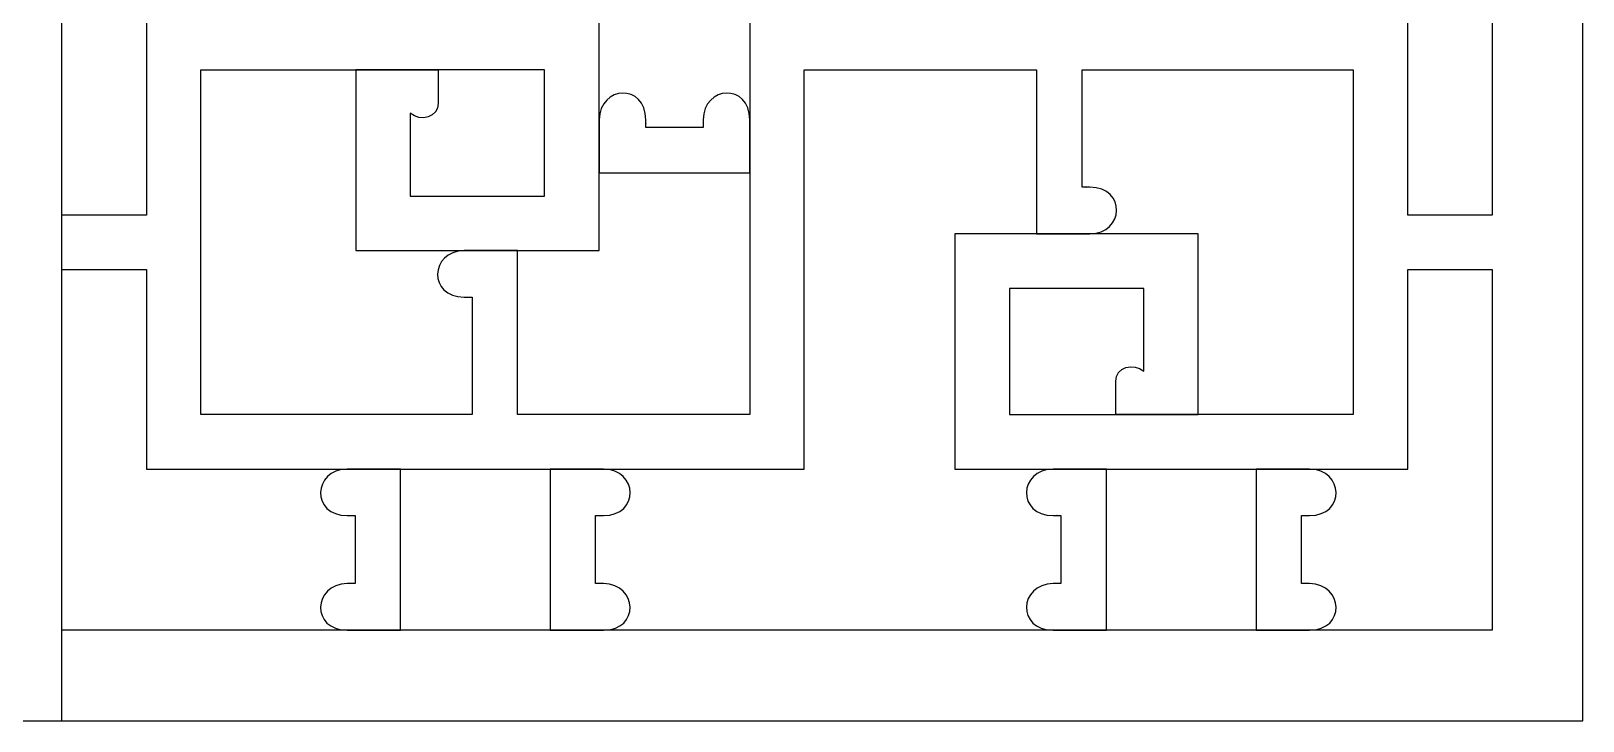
# Model space of a CAD drawing. Header units: centimetres. Extents: x -27 to -1.5, y -0.6 to 3.1.
# Drawn here: x -5.185 to -1.5, y -0.586 to 1.054 of the extents above; entities that cross this region are included whole.
import ezdxf

# ---------------------------------------------------------------- set-up
doc = ezdxf.new("R2010")
doc.units = ezdxf.units.CM
doc.header["$MEASUREMENT"] = 0
doc.layers.add('layer 1', color=7, linetype='Continuous')

msp = doc.modelspace()

# ---------------------------------------------------------------- linework, layer by layer
at = {"layer": 'layer 1', "color": 250}
for points, knots in [([(-8.93916, -0.58636), (-8.93916, -0.58636), (-8.93916, 3.1119), (-8.93916, 3.1119), (-8.93916, 3.1119), (-8.93916, 3.1119), (-5.11152, 3.1119), (-5.11152, 3.1119), (-5.11152, 3.1119), (-5.11152, 3.1119), (-5.11152, -0.58636), (-5.11152, -0.58636), (-5.11152, -0.58636), (-5.11152, -0.58636), (-8.93916, -0.58636), (-8.93916, -0.58636)], [0, 0, 0, 0, 0.2, 0.2, 0.2, 0.2, 0.4, 0.4, 0.4, 0.4, 0.6, 0.6, 0.6, 0.6, 1, 1, 1, 1]), ([(-5.32716, -0.58636), (-5.32716, -0.58636), (-5.32716, 3.1119), (-5.32716, 3.1119), (-5.32716, 3.1119), (-5.32716, 3.1119), (-1.49953, 3.1119), (-1.49953, 3.1119), (-1.49953, 3.1119), (-1.49953, 3.1119), (-1.49953, -0.58636), (-1.49953, -0.58636), (-1.49953, -0.58636), (-1.49953, -0.58636), (-5.32716, -0.58636), (-5.32716, -0.58636)], [0, 0, 0, 0, 0.2, 0.2, 0.2, 0.2, 0.4, 0.4, 0.4, 0.4, 0.6, 0.6, 0.6, 0.6, 1, 1, 1, 1]), ([(-5.11152, 0.61639), (-5.11152, 0.61639), (-4.9109, 0.61639), (-4.9109, 0.61639), (-4.9109, 0.61639), (-4.9109, 0.61639), (-4.9109, 1.0908), (-4.9109, 1.0908), (-4.9109, 1.0908), (-4.9109, 1.0908), (-4.70628, 1.0908), (-4.70628, 1.0908), (-4.70628, 1.0908), (-4.79326, 1.09132), (-4.78887, 1.19991), (-4.70624, 1.20164), (-4.70624, 1.20164), (-4.69003, 1.20164), (-4.69094, 1.20164), (-4.68787, 1.20164), (-4.68787, 1.20164), (-4.68787, 1.20164), (-4.68787, 1.32392), (-4.68787, 1.32392), (-4.68787, 1.32392), (-4.70902, 1.32392), (-4.68509, 1.32392), (-4.70624, 1.32392), (-4.70624, 1.32392), (-4.79311, 1.32439), (-4.78889, 1.43263), (-4.70667, 1.43474), (-4.70667, 1.43474), (-4.70667, 1.43474), (-4.9109, 1.43474), (-4.9109, 1.43474), (-4.9109, 1.43474), (-4.9109, 1.43474), (-4.9109, 1.90915), (-4.9109, 1.90915), (-4.9109, 1.90915), (-4.9109, 1.90915), (-5.11152, 1.90915), (-5.11152, 1.90915), (-5.11152, 1.90915), (-5.11152, 1.90915), (-5.11152, 0.61639), (-5.11152, 0.61639)], [0, 0, 0, 0, 0.0769231, 0.0769231, 0.0769231, 0.0769231, 0.1538462, 0.1538462, 0.1538462, 0.1538462, 0.2307692, 0.2307692, 0.2307692, 0.2307692, 0.3076923, 0.3076923, 0.3076923, 0.3076923, 0.3846154, 0.3846154, 0.3846154, 0.3846154, 0.4615385, 0.4615385, 0.4615385, 0.4615385, 0.5384615, 0.5384615, 0.5384615, 0.5384615, 0.6153846, 0.6153846, 0.6153846, 0.6153846, 0.6923077, 0.6923077, 0.6923077, 0.6923077, 0.7692308, 0.7692308, 0.7692308, 0.7692308, 0.8461538, 0.8461538, 0.8461538, 0.8461538, 1, 1, 1, 1]), ([(-1.71517, 1.90914), (-1.71517, 1.90914), (-1.91578, 1.90914), (-1.91578, 1.90914), (-1.91578, 1.90914), (-1.91578, 1.90914), (-1.91578, 1.43473), (-1.91578, 1.43473), (-1.91578, 1.43473), (-1.91578, 1.43473), (-1.91579, 1.43473), (-1.91579, 1.43473), (-1.91579, 1.43473), (-1.91579, 1.43473), (-2.36357, 1.43473), (-2.36357, 1.43473), (-2.36357, 1.43473), (-2.28138, 1.43261), (-2.27717, 1.32439), (-2.36403, 1.32392), (-2.36403, 1.32392), (-2.38518, 1.32392), (-2.36125, 1.32392), (-2.3824, 1.32392), (-2.3824, 1.32392), (-2.3824, 1.32392), (-2.3824, 1.20164), (-2.3824, 1.20164), (-2.3824, 1.20164), (-2.37933, 1.20164), (-2.38024, 1.20164), (-2.36403, 1.20164), (-2.36403, 1.20164), (-2.28142, 1.19991), (-2.27701, 1.09135), (-2.36395, 1.0908), (-2.36395, 1.0908), (-2.36395, 1.0908), (-1.91579, 1.0908), (-1.91579, 1.0908), (-1.91579, 1.0908), (-1.91579, 1.0908), (-1.91578, 1.0908), (-1.91578, 1.0908), (-1.91578, 1.0908), (-1.91578, 1.0908), (-1.91578, 0.61639), (-1.91578, 0.61639), (-1.91578, 0.61639), (-1.91578, 0.61639), (-1.71517, 0.61639), (-1.71517, 0.61639), (-1.71517, 0.61639), (-1.71517, 0.61639), (-1.71517, 1.90914), (-1.71517, 1.90914)], [0, 0, 0, 0, 0.0666667, 0.0666667, 0.0666667, 0.0666667, 0.1333333, 0.1333333, 0.1333333, 0.1333333, 0.2, 0.2, 0.2, 0.2, 0.2666667, 0.2666667, 0.2666667, 0.2666667, 0.3333333, 0.3333333, 0.3333333, 0.3333333, 0.4, 0.4, 0.4, 0.4, 0.4666667, 0.4666667, 0.4666667, 0.4666667, 0.5333333, 0.5333333, 0.5333333, 0.5333333, 0.6, 0.6, 0.6, 0.6, 0.6666667, 0.6666667, 0.6666667, 0.6666667, 0.7333333, 0.7333333, 0.7333333, 0.7333333, 0.8, 0.8, 0.8, 0.8, 0.8666667, 0.8666667, 0.8666667, 0.8666667, 1, 1, 1, 1]), ([(-3.47804, 1.68291), (-3.47851, 1.59588), (-3.58718, 1.60026), (-3.58891, 1.68291), (-3.58891, 1.68291), (-3.58891, 1.69911), (-3.58891, 1.6982), (-3.58891, 1.70127), (-3.58891, 1.70127), (-3.58891, 1.70127), (-3.72498, 1.70127), (-3.72498, 1.70127), (-3.72498, 1.70127), (-3.72498, 1.68012), (-3.72498, 1.70405), (-3.72498, 1.68291), (-3.72498, 1.68291), (-3.72546, 1.59588), (-3.83409, 1.60026), (-3.83582, 1.68291), (-3.83582, 1.68291), (-3.83582, 1.68291), (-3.83582, 1.43474), (-3.83582, 1.43474), (-3.83582, 1.43474), (-3.83582, 1.43474), (-4.04005, 1.43474), (-4.04005, 1.43474), (-4.04005, 1.43474), (-3.95783, 1.43263), (-3.95361, 1.32439), (-4.04048, 1.32392), (-4.04048, 1.32392), (-4.06163, 1.32392), (-4.0377, 1.32392), (-4.05885, 1.32392), (-4.05885, 1.32392), (-4.05885, 1.32392), (-4.05885, 1.20164), (-4.05885, 1.20164), (-4.05885, 1.20164), (-4.05578, 1.20164), (-4.05669, 1.20164), (-4.04048, 1.20164), (-4.04048, 1.20164), (-3.95785, 1.19991), (-3.95346, 1.09132), (-4.04044, 1.0908), (-4.04044, 1.0908), (-4.04044, 1.0908), (-3.83582, 1.0908), (-3.83582, 1.0908), (-3.83582, 1.0908), (-3.83582, 1.0908), (-3.83582, 0.84263), (-3.83582, 0.84263), (-3.83582, 0.84263), (-3.83409, 0.92528), (-3.72546, 0.92966), (-3.72498, 0.84263), (-3.72498, 0.84263), (-3.72498, 0.82148), (-3.72498, 0.84542), (-3.72498, 0.82427), (-3.72498, 0.82427), (-3.72498, 0.82427), (-3.58891, 0.82427), (-3.58891, 0.82427), (-3.58891, 0.82427), (-3.58891, 0.82734), (-3.58891, 0.82642), (-3.58891, 0.84263), (-3.58891, 0.84263), (-3.58718, 0.92528), (-3.47851, 0.92966), (-3.47803, 0.84263), (-3.47803, 0.84263), (-3.47803, 0.84263), (-3.47803, 0.96142), (-3.47803, 0.96142), (-3.47803, 0.96142), (-3.47803, 0.96142), (-3.47804, 0.96142), (-3.47804, 0.96142), (-3.47804, 0.96142), (-3.47804, 0.96142), (-3.47804, 1.0908), (-3.47804, 1.0908), (-3.47804, 1.0908), (-3.47804, 1.0908), (-3.02983, 1.0908), (-3.02983, 1.0908), (-3.02983, 1.0908), (-3.11681, 1.09132), (-3.11242, 1.19991), (-3.02979, 1.20164), (-3.02979, 1.20164), (-3.01358, 1.20164), (-3.01449, 1.20164), (-3.01142, 1.20164), (-3.01142, 1.20164), (-3.01142, 1.20164), (-3.01142, 1.32392), (-3.01142, 1.32392), (-3.01142, 1.32392), (-3.03257, 1.32392), (-3.00864, 1.32392), (-3.02979, 1.32392), (-3.02979, 1.32392), (-3.11665, 1.32439), (-3.11244, 1.43261), (-3.03025, 1.43473), (-3.03025, 1.43473), (-3.03025, 1.43473), (-3.47804, 1.43473), (-3.47804, 1.43473), (-3.47804, 1.43473), (-3.47804, 1.51746), (-3.47804, 1.60018), (-3.47804, 1.68291)], [0, 0, 0, 0, 0.0322581, 0.0322581, 0.0322581, 0.0322581, 0.0645161, 0.0645161, 0.0645161, 0.0645161, 0.0967742, 0.0967742, 0.0967742, 0.0967742, 0.1290323, 0.1290323, 0.1290323, 0.1290323, 0.1612903, 0.1612903, 0.1612903, 0.1612903, 0.1935484, 0.1935484, 0.1935484, 0.1935484, 0.2258065, 0.2258065, 0.2258065, 0.2258065, 0.2580645, 0.2580645, 0.2580645, 0.2580645, 0.2903226, 0.2903226, 0.2903226, 0.2903226, 0.3225806, 0.3225806, 0.3225806, 0.3225806, 0.3548387, 0.3548387, 0.3548387, 0.3548387, 0.3870968, 0.3870968, 0.3870968, 0.3870968, 0.4193548, 0.4193548, 0.4193548, 0.4193548, 0.4516129, 0.4516129, 0.4516129, 0.4516129, 0.483871, 0.483871, 0.483871, 0.483871, 0.516129, 0.516129, 0.516129, 0.516129, 0.5483871, 0.5483871, 0.5483871, 0.5483871, 0.5806452, 0.5806452, 0.5806452, 0.5806452, 0.6129032, 0.6129032, 0.6129032, 0.6129032, 0.6451613, 0.6451613, 0.6451613, 0.6451613, 0.6774194, 0.6774194, 0.6774194, 0.6774194, 0.7096774, 0.7096774, 0.7096774, 0.7096774, 0.7419355, 0.7419355, 0.7419355, 0.7419355, 0.7741935, 0.7741935, 0.7741935, 0.7741935, 0.8064516, 0.8064516, 0.8064516, 0.8064516, 0.8387097, 0.8387097, 0.8387097, 0.8387097, 0.8709677, 0.8709677, 0.8709677, 0.8709677, 0.9032258, 0.9032258, 0.9032258, 0.9032258, 0.9354839, 0.9354839, 0.9354839, 0.9354839, 1, 1, 1, 1]), ([(-4.15601, 0.5319), (-4.15601, 0.5319), (-4.41358, 0.5319), (-4.41358, 0.5319), (-4.41358, 0.5319), (-4.41358, 0.5319), (-4.41358, 0.96142), (-4.41358, 0.96142), (-4.41358, 0.96142), (-4.41358, 0.96142), (-4.78152, 0.96142), (-4.78152, 0.96142), (-4.78152, 0.96142), (-4.78152, 0.96142), (-4.78152, 0.14198), (-4.78152, 0.14198), (-4.78152, 0.14198), (-4.78152, 0.14198), (-4.13762, 0.14198), (-4.13762, 0.14198), (-4.13762, 0.14198), (-4.13762, 0.14198), (-4.13762, 0.42107), (-4.13762, 0.42107), (-4.13762, 0.42107), (-4.15876, 0.42107), (-4.13483, 0.42107), (-4.15598, 0.42107), (-4.15598, 0.42107), (-4.243, 0.42154), (-4.23862, 0.53015), (-4.15601, 0.5319)], [0, 0, 0, 0, 0.1111111, 0.1111111, 0.1111111, 0.1111111, 0.2222222, 0.2222222, 0.2222222, 0.2222222, 0.3333333, 0.3333333, 0.3333333, 0.3333333, 0.4444444, 0.4444444, 0.4444444, 0.4444444, 0.5555556, 0.5555556, 0.5555556, 0.5555556, 0.6666667, 0.6666667, 0.6666667, 0.6666667, 0.7777778, 0.7777778, 0.7777778, 0.7777778, 1, 1, 1, 1]), ([(-4.21765, 0.96142), (-4.21765, 0.96142), (-4.41358, 0.96142), (-4.41358, 0.96142), (-4.41358, 0.96142), (-4.41358, 0.96142), (-4.21765, 0.96142), (-4.21765, 0.96142)], [0, 0, 0, 0, 0.3333333, 0.3333333, 0.3333333, 0.3333333, 1, 1, 1, 1]), ([(-4.2842, 0.85855), (-4.26003, 0.83659), (-4.21739, 0.84942), (-4.21765, 0.88208), (-4.21765, 0.88208), (-4.21765, 0.90853), (-4.21765, 0.93497), (-4.21765, 0.96142), (-4.21765, 0.96142), (-4.21765, 0.96142), (-3.96521, 0.96142), (-3.96521, 0.96142), (-3.96521, 0.96142), (-3.96521, 0.96142), (-3.96521, 0.66129), (-3.96521, 0.66129), (-3.96521, 0.66129), (-3.96521, 0.66129), (-4.2842, 0.66129), (-4.2842, 0.66129), (-4.2842, 0.66129), (-4.2842, 0.66129), (-4.2842, 0.85855), (-4.2842, 0.85855)], [0, 0, 0, 0, 0.1428571, 0.1428571, 0.1428571, 0.1428571, 0.2857143, 0.2857143, 0.2857143, 0.2857143, 0.4285714, 0.4285714, 0.4285714, 0.4285714, 0.5714286, 0.5714286, 0.5714286, 0.5714286, 0.7142857, 0.7142857, 0.7142857, 0.7142857, 1, 1, 1, 1]), ([(-2.75743, -0.37071), (-2.84441, -0.3702), (-2.84001, -0.26161), (-2.75738, -0.25988), (-2.75738, -0.25988), (-2.74117, -0.25988), (-2.74209, -0.25988), (-2.73902, -0.25988), (-2.73902, -0.25988), (-2.73902, -0.25988), (-2.73902, -0.09824), (-2.73902, -0.09824), (-2.73902, -0.09824), (-2.76017, -0.09824), (-2.73623, -0.09824), (-2.75738, -0.09824), (-2.75738, -0.09824), (-2.84441, -0.09776), (-2.84003, 0.01087), (-2.75738, 0.0126), (-2.75738, 0.0126), (-2.75738, 0.0126), (-2.99087, 0.0126), (-2.99087, 0.0126), (-2.99087, 0.0126), (-2.99087, 0.19889), (-2.99087, 0.38519), (-2.99087, 0.5715), (-2.99087, 0.5715), (-2.99087, 0.5715), (-2.79689, 0.5715), (-2.79689, 0.5715), (-2.79689, 0.5715), (-2.79689, 0.5715), (-2.79689, 0.96142), (-2.79689, 0.96142), (-2.79689, 0.96142), (-2.79689, 0.96142), (-3.34865, 0.96142), (-3.34865, 0.96142), (-3.34865, 0.96142), (-3.34865, 0.96142), (-3.34865, 0.0126), (-3.34865, 0.0126), (-3.34865, 0.0126), (-3.34865, 0.0126), (-3.82572, 0.0126), (-3.82572, 0.0126), (-3.82572, 0.0126), (-3.74308, 0.01087), (-3.73869, -0.09776), (-3.82572, -0.09824), (-3.82572, -0.09824), (-3.84687, -0.09824), (-3.82294, -0.09824), (-3.84408, -0.09824), (-3.84408, -0.09824), (-3.84408, -0.09824), (-3.84408, -0.25988), (-3.84408, -0.25988), (-3.84408, -0.25988), (-3.84101, -0.25988), (-3.84193, -0.25988), (-3.82572, -0.25988), (-3.82572, -0.25988), (-3.74309, -0.26161), (-3.7387, -0.3702), (-3.82567, -0.37071), (-3.82567, -0.37071), (-3.82567, -0.37071), (-2.75743, -0.37071), (-2.75743, -0.37071)], [0, 0, 0, 0, 0.0526316, 0.0526316, 0.0526316, 0.0526316, 0.1052632, 0.1052632, 0.1052632, 0.1052632, 0.1578947, 0.1578947, 0.1578947, 0.1578947, 0.2105263, 0.2105263, 0.2105263, 0.2105263, 0.2631579, 0.2631579, 0.2631579, 0.2631579, 0.3157895, 0.3157895, 0.3157895, 0.3157895, 0.3684211, 0.3684211, 0.3684211, 0.3684211, 0.4210526, 0.4210526, 0.4210526, 0.4210526, 0.4736842, 0.4736842, 0.4736842, 0.4736842, 0.5263158, 0.5263158, 0.5263158, 0.5263158, 0.5789474, 0.5789474, 0.5789474, 0.5789474, 0.6315789, 0.6315789, 0.6315789, 0.6315789, 0.6842105, 0.6842105, 0.6842105, 0.6842105, 0.7368421, 0.7368421, 0.7368421, 0.7368421, 0.7894737, 0.7894737, 0.7894737, 0.7894737, 0.8421053, 0.8421053, 0.8421053, 0.8421053, 0.8947368, 0.8947368, 0.8947368, 0.8947368, 1, 1, 1, 1]), ([(-2.67068, 0.5715), (-2.67068, 0.5715), (-2.4131, 0.5715), (-2.4131, 0.5715), (-2.4131, 0.5715), (-2.4131, 0.5715), (-2.4131, 0.14198), (-2.4131, 0.14198), (-2.4131, 0.14198), (-2.4131, 0.14198), (-2.04517, 0.14198), (-2.04517, 0.14198), (-2.04517, 0.14198), (-2.04517, 0.14198), (-2.04517, 0.96142), (-2.04517, 0.96142), (-2.04517, 0.96142), (-2.04517, 0.96142), (-2.68907, 0.96142), (-2.68907, 0.96142), (-2.68907, 0.96142), (-2.68907, 0.96142), (-2.68907, 0.68234), (-2.68907, 0.68234), (-2.68907, 0.68234), (-2.66792, 0.68234), (-2.69185, 0.68234), (-2.67071, 0.68234), (-2.67071, 0.68234), (-2.58369, 0.68186), (-2.58806, 0.57325), (-2.67068, 0.5715)], [0, 0, 0, 0, 0.1111111, 0.1111111, 0.1111111, 0.1111111, 0.2222222, 0.2222222, 0.2222222, 0.2222222, 0.3333333, 0.3333333, 0.3333333, 0.3333333, 0.4444444, 0.4444444, 0.4444444, 0.4444444, 0.5555556, 0.5555556, 0.5555556, 0.5555556, 0.6666667, 0.6666667, 0.6666667, 0.6666667, 0.7777778, 0.7777778, 0.7777778, 0.7777778, 1, 1, 1, 1]), ([(-3.83582, 0.84263), (-3.83582, 0.84263), (-3.83582, 0.71645), (-3.83582, 0.71645), (-3.83582, 0.71645), (-3.83582, 0.71645), (-3.83582, 0.84263), (-3.83582, 0.84263)], [0, 0, 0, 0, 0.3333333, 0.3333333, 0.3333333, 0.3333333, 1, 1, 1, 1]), ([(-3.47803, 0.84263), (-3.47803, 0.84263), (-3.47803, 0.71645), (-3.47803, 0.71645), (-3.47803, 0.71645), (-3.47803, 0.71645), (-3.47803, 0.84263), (-3.47803, 0.84263)], [0, 0, 0, 0, 0.3333333, 0.3333333, 0.3333333, 0.3333333, 1, 1, 1, 1]), ([(-3.47803, 0.71645), (-3.47803, 0.71645), (-3.83582, 0.71645), (-3.83582, 0.71645), (-3.83582, 0.71645), (-3.83582, 0.71645), (-3.83582, 0.5319), (-3.83582, 0.5319), (-3.83582, 0.5319), (-3.83582, 0.5319), (-4.0298, 0.5319), (-4.0298, 0.5319), (-4.0298, 0.5319), (-4.0298, 0.5319), (-4.0298, 0.14198), (-4.0298, 0.14198), (-4.0298, 0.14198), (-4.0298, 0.14198), (-3.47803, 0.14198), (-3.47803, 0.14198), (-3.47803, 0.14198), (-3.47803, 0.14198), (-3.47803, 0.71645), (-3.47803, 0.71645)], [0, 0, 0, 0, 0.1428571, 0.1428571, 0.1428571, 0.1428571, 0.2857143, 0.2857143, 0.2857143, 0.2857143, 0.4285714, 0.4285714, 0.4285714, 0.4285714, 0.5714286, 0.5714286, 0.5714286, 0.5714286, 0.7142857, 0.7142857, 0.7142857, 0.7142857, 1, 1, 1, 1]), ([(-2.79689, 0.5715), (-2.79689, 0.5715), (-2.67068, 0.5715), (-2.67068, 0.5715), (-2.67068, 0.5715), (-2.67068, 0.5715), (-2.79689, 0.5715), (-2.79689, 0.5715)], [0, 0, 0, 0, 0.3333333, 0.3333333, 0.3333333, 0.3333333, 1, 1, 1, 1]), ([(-4.0298, 0.5319), (-4.0298, 0.5319), (-4.15601, 0.5319), (-4.15601, 0.5319), (-4.15601, 0.5319), (-4.15601, 0.5319), (-4.0298, 0.5319), (-4.0298, 0.5319)], [0, 0, 0, 0, 0.3333333, 0.3333333, 0.3333333, 0.3333333, 1, 1, 1, 1]), ([(-4.43388, -0.37071), (-4.52085, -0.3702), (-4.51646, -0.26161), (-4.43383, -0.25988), (-4.43383, -0.25988), (-4.41762, -0.25988), (-4.41854, -0.25988), (-4.41547, -0.25988), (-4.41547, -0.25988), (-4.41547, -0.25988), (-4.41547, -0.09824), (-4.41547, -0.09824), (-4.41547, -0.09824), (-4.43661, -0.09824), (-4.41268, -0.09824), (-4.43383, -0.09824), (-4.43383, -0.09824), (-4.52086, -0.09776), (-4.51647, 0.01087), (-4.43383, 0.0126), (-4.43383, 0.0126), (-4.43383, 0.0126), (-4.9109, 0.0126), (-4.9109, 0.0126), (-4.9109, 0.0126), (-4.9109, 0.0126), (-4.9109, 0.48701), (-4.9109, 0.48701), (-4.9109, 0.48701), (-4.9109, 0.48701), (-5.11152, 0.48701), (-5.11152, 0.48701), (-5.11152, 0.48701), (-5.11152, 0.48701), (-5.11152, -0.37071), (-5.11152, -0.37071), (-5.11152, -0.37071), (-5.11152, -0.37071), (-4.43388, -0.37071), (-4.43388, -0.37071)], [0, 0, 0, 0, 0.0909091, 0.0909091, 0.0909091, 0.0909091, 0.1818182, 0.1818182, 0.1818182, 0.1818182, 0.2727273, 0.2727273, 0.2727273, 0.2727273, 0.3636364, 0.3636364, 0.3636364, 0.3636364, 0.4545455, 0.4545455, 0.4545455, 0.4545455, 0.5454545, 0.5454545, 0.5454545, 0.5454545, 0.6363636, 0.6363636, 0.6363636, 0.6363636, 0.7272727, 0.7272727, 0.7272727, 0.7272727, 0.8181818, 0.8181818, 0.8181818, 0.8181818, 1, 1, 1, 1]), ([(-1.71517, 0.48701), (-1.71517, 0.48701), (-1.91578, 0.48701), (-1.91578, 0.48701), (-1.91578, 0.48701), (-1.91578, 0.48701), (-1.91578, 0.0126), (-1.91578, 0.0126), (-1.91578, 0.0126), (-1.91578, 0.0126), (-2.14926, 0.0126), (-2.14926, 0.0126), (-2.14926, 0.0126), (-2.06662, 0.01087), (-2.06224, -0.09776), (-2.14927, -0.09824), (-2.14927, -0.09824), (-2.17042, -0.09824), (-2.14649, -0.09824), (-2.16764, -0.09824), (-2.16764, -0.09824), (-2.16764, -0.09824), (-2.16764, -0.25988), (-2.16764, -0.25988), (-2.16764, -0.25988), (-2.16457, -0.25988), (-2.16548, -0.25988), (-2.14927, -0.25988), (-2.14927, -0.25988), (-2.06664, -0.26161), (-2.06225, -0.3702), (-2.14923, -0.37071), (-2.14923, -0.37071), (-2.14923, -0.37071), (-1.71517, -0.37071), (-1.71517, -0.37071), (-1.71517, -0.37071), (-1.71517, -0.37071), (-1.71517, 0.48701), (-1.71517, 0.48701)], [0, 0, 0, 0, 0.0909091, 0.0909091, 0.0909091, 0.0909091, 0.1818182, 0.1818182, 0.1818182, 0.1818182, 0.2727273, 0.2727273, 0.2727273, 0.2727273, 0.3636364, 0.3636364, 0.3636364, 0.3636364, 0.4545455, 0.4545455, 0.4545455, 0.4545455, 0.5454545, 0.5454545, 0.5454545, 0.5454545, 0.6363636, 0.6363636, 0.6363636, 0.6363636, 0.7272727, 0.7272727, 0.7272727, 0.7272727, 0.8181818, 0.8181818, 0.8181818, 0.8181818, 1, 1, 1, 1]), ([(-2.54249, 0.24485), (-2.56666, 0.26681), (-2.60929, 0.25399), (-2.60903, 0.22132), (-2.60903, 0.22132), (-2.60903, 0.19487), (-2.60903, 0.16843), (-2.60903, 0.14198), (-2.60903, 0.14198), (-2.60903, 0.14198), (-2.86148, 0.14198), (-2.86148, 0.14198), (-2.86148, 0.14198), (-2.86148, 0.14198), (-2.86148, 0.44211), (-2.86148, 0.44211), (-2.86148, 0.44211), (-2.86148, 0.44211), (-2.54249, 0.44211), (-2.54249, 0.44211), (-2.54249, 0.44211), (-2.54249, 0.44211), (-2.54249, 0.24485), (-2.54249, 0.24485)], [0, 0, 0, 0, 0.1428571, 0.1428571, 0.1428571, 0.1428571, 0.2857143, 0.2857143, 0.2857143, 0.2857143, 0.4285714, 0.4285714, 0.4285714, 0.4285714, 0.5714286, 0.5714286, 0.5714286, 0.5714286, 0.7142857, 0.7142857, 0.7142857, 0.7142857, 1, 1, 1, 1]), ([(-2.4131, 0.14198), (-2.4131, 0.14198), (-2.60903, 0.14198), (-2.60903, 0.14198), (-2.60903, 0.14198), (-2.60903, 0.14198), (-2.4131, 0.14198), (-2.4131, 0.14198)], [0, 0, 0, 0, 0.3333333, 0.3333333, 0.3333333, 0.3333333, 1, 1, 1, 1]), ([(-4.30764, 0.0126), (-4.30764, 0.0126), (-4.43383, 0.0126), (-4.43383, 0.0126), (-4.43383, 0.0126), (-4.43383, 0.0126), (-4.30764, 0.0126), (-4.30764, 0.0126)], [0, 0, 0, 0, 0.3333333, 0.3333333, 0.3333333, 0.3333333, 1, 1, 1, 1]), ([(-3.9519, -0.37071), (-3.9519, -0.37071), (-3.9519, 0.0126), (-3.9519, 0.0126), (-3.9519, 0.0126), (-3.9519, 0.0126), (-4.30764, 0.0126), (-4.30764, 0.0126), (-4.30764, 0.0126), (-4.30764, 0.0126), (-4.30764, -0.37071), (-4.30764, -0.37071), (-4.30764, -0.37071), (-4.30764, -0.37071), (-3.9519, -0.37071), (-3.9519, -0.37071)], [0, 0, 0, 0, 0.2, 0.2, 0.2, 0.2, 0.4, 0.4, 0.4, 0.4, 0.6, 0.6, 0.6, 0.6, 1, 1, 1, 1]), ([(-3.82572, 0.0126), (-3.82572, 0.0126), (-3.9519, 0.0126), (-3.9519, 0.0126), (-3.9519, 0.0126), (-3.9519, 0.0126), (-3.82572, 0.0126), (-3.82572, 0.0126)], [0, 0, 0, 0, 0.3333333, 0.3333333, 0.3333333, 0.3333333, 1, 1, 1, 1]), ([(-2.6312, 0.0126), (-2.6312, 0.0126), (-2.75738, 0.0126), (-2.75738, 0.0126), (-2.75738, 0.0126), (-2.75738, 0.0126), (-2.6312, 0.0126), (-2.6312, 0.0126)], [0, 0, 0, 0, 0.3333333, 0.3333333, 0.3333333, 0.3333333, 1, 1, 1, 1]), ([(-2.27546, -0.37071), (-2.27546, -0.37071), (-2.27546, 0.0126), (-2.27546, 0.0126), (-2.27546, 0.0126), (-2.27546, 0.0126), (-2.6312, 0.0126), (-2.6312, 0.0126), (-2.6312, 0.0126), (-2.6312, 0.0126), (-2.6312, -0.37071), (-2.6312, -0.37071), (-2.6312, -0.37071), (-2.6312, -0.37071), (-2.27546, -0.37071), (-2.27546, -0.37071)], [0, 0, 0, 0, 0.2, 0.2, 0.2, 0.2, 0.4, 0.4, 0.4, 0.4, 0.6, 0.6, 0.6, 0.6, 1, 1, 1, 1]), ([(-2.27546, 0.0126), (-2.27546, 0.0126), (-2.14926, 0.0126), (-2.14926, 0.0126), (-2.14926, 0.0126), (-2.14926, 0.0126), (-2.27546, 0.0126), (-2.27546, 0.0126)], [0, 0, 0, 0, 0.3333333, 0.3333333, 0.3333333, 0.3333333, 1, 1, 1, 1]), ([(-4.30764, -0.37071), (-4.30764, -0.37071), (-4.43388, -0.37071), (-4.43388, -0.37071), (-4.43388, -0.37071), (-4.43388, -0.37071), (-4.30764, -0.37071), (-4.30764, -0.37071)], [0, 0, 0, 0, 0.3333333, 0.3333333, 0.3333333, 0.3333333, 1, 1, 1, 1]), ([(-3.82567, -0.37071), (-3.82567, -0.37071), (-3.9519, -0.37071), (-3.9519, -0.37071), (-3.9519, -0.37071), (-3.9519, -0.37071), (-3.82567, -0.37071), (-3.82567, -0.37071)], [0, 0, 0, 0, 0.3333333, 0.3333333, 0.3333333, 0.3333333, 1, 1, 1, 1]), ([(-2.6312, -0.37071), (-2.6312, -0.37071), (-2.75743, -0.37071), (-2.75743, -0.37071), (-2.75743, -0.37071), (-2.75743, -0.37071), (-2.6312, -0.37071), (-2.6312, -0.37071)], [0, 0, 0, 0, 0.3333333, 0.3333333, 0.3333333, 0.3333333, 1, 1, 1, 1]), ([(-2.27546, -0.37071), (-2.27546, -0.37071), (-2.14923, -0.37071), (-2.14923, -0.37071), (-2.14923, -0.37071), (-2.14923, -0.37071), (-2.27546, -0.37071), (-2.27546, -0.37071)], [0, 0, 0, 0, 0.3333333, 0.3333333, 0.3333333, 0.3333333, 1, 1, 1, 1])]:
    msp.add_open_spline(points, degree=3, knots=knots, dxfattribs=at)
at = {"layer": 'layer 1', "color": 250, "lineweight": 9}
for points, knots in [([(-8.93916, -0.58636), (-8.93916, -0.58636), (-8.93916, 3.1119), (-8.93916, 3.1119), (-8.93916, 3.1119), (-8.93916, 3.1119), (-5.11152, 3.1119), (-5.11152, 3.1119), (-5.11152, 3.1119), (-5.11152, 3.1119), (-5.11152, -0.58636), (-5.11152, -0.58636), (-5.11152, -0.58636), (-5.11152, -0.58636), (-8.93916, -0.58636), (-8.93916, -0.58636)], [0, 0, 0, 0, 0.2, 0.2, 0.2, 0.2, 0.4, 0.4, 0.4, 0.4, 0.6, 0.6, 0.6, 0.6, 1, 1, 1, 1]), ([(-5.32716, -0.58636), (-5.32716, -0.58636), (-5.32716, 3.1119), (-5.32716, 3.1119), (-5.32716, 3.1119), (-5.32716, 3.1119), (-1.49953, 3.1119), (-1.49953, 3.1119), (-1.49953, 3.1119), (-1.49953, 3.1119), (-1.49953, -0.58636), (-1.49953, -0.58636), (-1.49953, -0.58636), (-1.49953, -0.58636), (-5.32716, -0.58636), (-5.32716, -0.58636)], [0, 0, 0, 0, 0.2, 0.2, 0.2, 0.2, 0.4, 0.4, 0.4, 0.4, 0.6, 0.6, 0.6, 0.6, 1, 1, 1, 1]), ([(-5.11152, 0.61639), (-5.11152, 0.61639), (-4.9109, 0.61639), (-4.9109, 0.61639), (-4.9109, 0.61639), (-4.9109, 0.61639), (-4.9109, 1.0908), (-4.9109, 1.0908), (-4.9109, 1.0908), (-4.9109, 1.0908), (-4.70628, 1.0908), (-4.70628, 1.0908), (-4.70628, 1.0908), (-4.79326, 1.09132), (-4.78887, 1.19991), (-4.70624, 1.20164), (-4.70624, 1.20164), (-4.69003, 1.20164), (-4.69094, 1.20164), (-4.68787, 1.20164), (-4.68787, 1.20164), (-4.68787, 1.20164), (-4.68787, 1.32392), (-4.68787, 1.32392), (-4.68787, 1.32392), (-4.70902, 1.32392), (-4.68509, 1.32392), (-4.70624, 1.32392), (-4.70624, 1.32392), (-4.79311, 1.32439), (-4.78889, 1.43263), (-4.70667, 1.43474), (-4.70667, 1.43474), (-4.70667, 1.43474), (-4.9109, 1.43474), (-4.9109, 1.43474), (-4.9109, 1.43474), (-4.9109, 1.43474), (-4.9109, 1.90915), (-4.9109, 1.90915), (-4.9109, 1.90915), (-4.9109, 1.90915), (-5.11152, 1.90915), (-5.11152, 1.90915), (-5.11152, 1.90915), (-5.11152, 1.90915), (-5.11152, 0.61639), (-5.11152, 0.61639)], [0, 0, 0, 0, 0.0769231, 0.0769231, 0.0769231, 0.0769231, 0.1538462, 0.1538462, 0.1538462, 0.1538462, 0.2307692, 0.2307692, 0.2307692, 0.2307692, 0.3076923, 0.3076923, 0.3076923, 0.3076923, 0.3846154, 0.3846154, 0.3846154, 0.3846154, 0.4615385, 0.4615385, 0.4615385, 0.4615385, 0.5384615, 0.5384615, 0.5384615, 0.5384615, 0.6153846, 0.6153846, 0.6153846, 0.6153846, 0.6923077, 0.6923077, 0.6923077, 0.6923077, 0.7692308, 0.7692308, 0.7692308, 0.7692308, 0.8461538, 0.8461538, 0.8461538, 0.8461538, 1, 1, 1, 1]), ([(-1.71517, 1.90914), (-1.71517, 1.90914), (-1.91578, 1.90914), (-1.91578, 1.90914), (-1.91578, 1.90914), (-1.91578, 1.90914), (-1.91578, 1.43473), (-1.91578, 1.43473), (-1.91578, 1.43473), (-1.91578, 1.43473), (-1.91579, 1.43473), (-1.91579, 1.43473), (-1.91579, 1.43473), (-1.91579, 1.43473), (-2.36357, 1.43473), (-2.36357, 1.43473), (-2.36357, 1.43473), (-2.28138, 1.43261), (-2.27717, 1.32439), (-2.36403, 1.32392), (-2.36403, 1.32392), (-2.38518, 1.32392), (-2.36125, 1.32392), (-2.3824, 1.32392), (-2.3824, 1.32392), (-2.3824, 1.32392), (-2.3824, 1.20164), (-2.3824, 1.20164), (-2.3824, 1.20164), (-2.37933, 1.20164), (-2.38024, 1.20164), (-2.36403, 1.20164), (-2.36403, 1.20164), (-2.28142, 1.19991), (-2.27701, 1.09135), (-2.36395, 1.0908), (-2.36395, 1.0908), (-2.36395, 1.0908), (-1.91579, 1.0908), (-1.91579, 1.0908), (-1.91579, 1.0908), (-1.91579, 1.0908), (-1.91578, 1.0908), (-1.91578, 1.0908), (-1.91578, 1.0908), (-1.91578, 1.0908), (-1.91578, 0.61639), (-1.91578, 0.61639), (-1.91578, 0.61639), (-1.91578, 0.61639), (-1.71517, 0.61639), (-1.71517, 0.61639), (-1.71517, 0.61639), (-1.71517, 0.61639), (-1.71517, 1.90914), (-1.71517, 1.90914)], [0, 0, 0, 0, 0.0666667, 0.0666667, 0.0666667, 0.0666667, 0.1333333, 0.1333333, 0.1333333, 0.1333333, 0.2, 0.2, 0.2, 0.2, 0.2666667, 0.2666667, 0.2666667, 0.2666667, 0.3333333, 0.3333333, 0.3333333, 0.3333333, 0.4, 0.4, 0.4, 0.4, 0.4666667, 0.4666667, 0.4666667, 0.4666667, 0.5333333, 0.5333333, 0.5333333, 0.5333333, 0.6, 0.6, 0.6, 0.6, 0.6666667, 0.6666667, 0.6666667, 0.6666667, 0.7333333, 0.7333333, 0.7333333, 0.7333333, 0.8, 0.8, 0.8, 0.8, 0.8666667, 0.8666667, 0.8666667, 0.8666667, 1, 1, 1, 1]), ([(-3.47804, 1.68291), (-3.47851, 1.59588), (-3.58718, 1.60026), (-3.58891, 1.68291), (-3.58891, 1.68291), (-3.58891, 1.69911), (-3.58891, 1.6982), (-3.58891, 1.70127), (-3.58891, 1.70127), (-3.58891, 1.70127), (-3.72498, 1.70127), (-3.72498, 1.70127), (-3.72498, 1.70127), (-3.72498, 1.68012), (-3.72498, 1.70405), (-3.72498, 1.68291), (-3.72498, 1.68291), (-3.72546, 1.59588), (-3.83409, 1.60026), (-3.83582, 1.68291), (-3.83582, 1.68291), (-3.83582, 1.68291), (-3.83582, 1.43474), (-3.83582, 1.43474), (-3.83582, 1.43474), (-3.83582, 1.43474), (-4.04005, 1.43474), (-4.04005, 1.43474), (-4.04005, 1.43474), (-3.95783, 1.43263), (-3.95361, 1.32439), (-4.04048, 1.32392), (-4.04048, 1.32392), (-4.06163, 1.32392), (-4.0377, 1.32392), (-4.05885, 1.32392), (-4.05885, 1.32392), (-4.05885, 1.32392), (-4.05885, 1.20164), (-4.05885, 1.20164), (-4.05885, 1.20164), (-4.05578, 1.20164), (-4.05669, 1.20164), (-4.04048, 1.20164), (-4.04048, 1.20164), (-3.95785, 1.19991), (-3.95346, 1.09132), (-4.04044, 1.0908), (-4.04044, 1.0908), (-4.04044, 1.0908), (-3.83582, 1.0908), (-3.83582, 1.0908), (-3.83582, 1.0908), (-3.83582, 1.0908), (-3.83582, 0.84263), (-3.83582, 0.84263), (-3.83582, 0.84263), (-3.83409, 0.92528), (-3.72546, 0.92966), (-3.72498, 0.84263), (-3.72498, 0.84263), (-3.72498, 0.82148), (-3.72498, 0.84542), (-3.72498, 0.82427), (-3.72498, 0.82427), (-3.72498, 0.82427), (-3.58891, 0.82427), (-3.58891, 0.82427), (-3.58891, 0.82427), (-3.58891, 0.82734), (-3.58891, 0.82642), (-3.58891, 0.84263), (-3.58891, 0.84263), (-3.58718, 0.92528), (-3.47851, 0.92966), (-3.47803, 0.84263), (-3.47803, 0.84263), (-3.47803, 0.84263), (-3.47803, 0.96142), (-3.47803, 0.96142), (-3.47803, 0.96142), (-3.47803, 0.96142), (-3.47804, 0.96142), (-3.47804, 0.96142), (-3.47804, 0.96142), (-3.47804, 0.96142), (-3.47804, 1.0908), (-3.47804, 1.0908), (-3.47804, 1.0908), (-3.47804, 1.0908), (-3.02983, 1.0908), (-3.02983, 1.0908), (-3.02983, 1.0908), (-3.11681, 1.09132), (-3.11242, 1.19991), (-3.02979, 1.20164), (-3.02979, 1.20164), (-3.01358, 1.20164), (-3.01449, 1.20164), (-3.01142, 1.20164), (-3.01142, 1.20164), (-3.01142, 1.20164), (-3.01142, 1.32392), (-3.01142, 1.32392), (-3.01142, 1.32392), (-3.03257, 1.32392), (-3.00864, 1.32392), (-3.02979, 1.32392), (-3.02979, 1.32392), (-3.11665, 1.32439), (-3.11244, 1.43261), (-3.03025, 1.43473), (-3.03025, 1.43473), (-3.03025, 1.43473), (-3.47804, 1.43473), (-3.47804, 1.43473), (-3.47804, 1.43473), (-3.47804, 1.51746), (-3.47804, 1.60018), (-3.47804, 1.68291)], [0, 0, 0, 0, 0.0322581, 0.0322581, 0.0322581, 0.0322581, 0.0645161, 0.0645161, 0.0645161, 0.0645161, 0.0967742, 0.0967742, 0.0967742, 0.0967742, 0.1290323, 0.1290323, 0.1290323, 0.1290323, 0.1612903, 0.1612903, 0.1612903, 0.1612903, 0.1935484, 0.1935484, 0.1935484, 0.1935484, 0.2258065, 0.2258065, 0.2258065, 0.2258065, 0.2580645, 0.2580645, 0.2580645, 0.2580645, 0.2903226, 0.2903226, 0.2903226, 0.2903226, 0.3225806, 0.3225806, 0.3225806, 0.3225806, 0.3548387, 0.3548387, 0.3548387, 0.3548387, 0.3870968, 0.3870968, 0.3870968, 0.3870968, 0.4193548, 0.4193548, 0.4193548, 0.4193548, 0.4516129, 0.4516129, 0.4516129, 0.4516129, 0.483871, 0.483871, 0.483871, 0.483871, 0.516129, 0.516129, 0.516129, 0.516129, 0.5483871, 0.5483871, 0.5483871, 0.5483871, 0.5806452, 0.5806452, 0.5806452, 0.5806452, 0.6129032, 0.6129032, 0.6129032, 0.6129032, 0.6451613, 0.6451613, 0.6451613, 0.6451613, 0.6774194, 0.6774194, 0.6774194, 0.6774194, 0.7096774, 0.7096774, 0.7096774, 0.7096774, 0.7419355, 0.7419355, 0.7419355, 0.7419355, 0.7741935, 0.7741935, 0.7741935, 0.7741935, 0.8064516, 0.8064516, 0.8064516, 0.8064516, 0.8387097, 0.8387097, 0.8387097, 0.8387097, 0.8709677, 0.8709677, 0.8709677, 0.8709677, 0.9032258, 0.9032258, 0.9032258, 0.9032258, 0.9354839, 0.9354839, 0.9354839, 0.9354839, 1, 1, 1, 1]), ([(-4.15601, 0.5319), (-4.15601, 0.5319), (-4.41358, 0.5319), (-4.41358, 0.5319), (-4.41358, 0.5319), (-4.41358, 0.5319), (-4.41358, 0.96142), (-4.41358, 0.96142), (-4.41358, 0.96142), (-4.41358, 0.96142), (-4.78152, 0.96142), (-4.78152, 0.96142), (-4.78152, 0.96142), (-4.78152, 0.96142), (-4.78152, 0.14198), (-4.78152, 0.14198), (-4.78152, 0.14198), (-4.78152, 0.14198), (-4.13762, 0.14198), (-4.13762, 0.14198), (-4.13762, 0.14198), (-4.13762, 0.14198), (-4.13762, 0.42107), (-4.13762, 0.42107), (-4.13762, 0.42107), (-4.15876, 0.42107), (-4.13483, 0.42107), (-4.15598, 0.42107), (-4.15598, 0.42107), (-4.243, 0.42154), (-4.23862, 0.53015), (-4.15601, 0.5319)], [0, 0, 0, 0, 0.1111111, 0.1111111, 0.1111111, 0.1111111, 0.2222222, 0.2222222, 0.2222222, 0.2222222, 0.3333333, 0.3333333, 0.3333333, 0.3333333, 0.4444444, 0.4444444, 0.4444444, 0.4444444, 0.5555556, 0.5555556, 0.5555556, 0.5555556, 0.6666667, 0.6666667, 0.6666667, 0.6666667, 0.7777778, 0.7777778, 0.7777778, 0.7777778, 1, 1, 1, 1]), ([(-4.2842, 0.85855), (-4.26003, 0.83659), (-4.21739, 0.84942), (-4.21765, 0.88208), (-4.21765, 0.88208), (-4.21765, 0.90853), (-4.21765, 0.93497), (-4.21765, 0.96142), (-4.21765, 0.96142), (-4.21765, 0.96142), (-3.96521, 0.96142), (-3.96521, 0.96142), (-3.96521, 0.96142), (-3.96521, 0.96142), (-3.96521, 0.66129), (-3.96521, 0.66129), (-3.96521, 0.66129), (-3.96521, 0.66129), (-4.2842, 0.66129), (-4.2842, 0.66129), (-4.2842, 0.66129), (-4.2842, 0.66129), (-4.2842, 0.85855), (-4.2842, 0.85855)], [0, 0, 0, 0, 0.1428571, 0.1428571, 0.1428571, 0.1428571, 0.2857143, 0.2857143, 0.2857143, 0.2857143, 0.4285714, 0.4285714, 0.4285714, 0.4285714, 0.5714286, 0.5714286, 0.5714286, 0.5714286, 0.7142857, 0.7142857, 0.7142857, 0.7142857, 1, 1, 1, 1]), ([(-2.75743, -0.37071), (-2.84441, -0.3702), (-2.84001, -0.26161), (-2.75738, -0.25988), (-2.75738, -0.25988), (-2.74117, -0.25988), (-2.74209, -0.25988), (-2.73902, -0.25988), (-2.73902, -0.25988), (-2.73902, -0.25988), (-2.73902, -0.09824), (-2.73902, -0.09824), (-2.73902, -0.09824), (-2.76017, -0.09824), (-2.73623, -0.09824), (-2.75738, -0.09824), (-2.75738, -0.09824), (-2.84441, -0.09776), (-2.84003, 0.01087), (-2.75738, 0.0126), (-2.75738, 0.0126), (-2.75738, 0.0126), (-2.99087, 0.0126), (-2.99087, 0.0126), (-2.99087, 0.0126), (-2.99087, 0.19889), (-2.99087, 0.38519), (-2.99087, 0.5715), (-2.99087, 0.5715), (-2.99087, 0.5715), (-2.79689, 0.5715), (-2.79689, 0.5715), (-2.79689, 0.5715), (-2.79689, 0.5715), (-2.79689, 0.96142), (-2.79689, 0.96142), (-2.79689, 0.96142), (-2.79689, 0.96142), (-3.34865, 0.96142), (-3.34865, 0.96142), (-3.34865, 0.96142), (-3.34865, 0.96142), (-3.34865, 0.0126), (-3.34865, 0.0126), (-3.34865, 0.0126), (-3.34865, 0.0126), (-3.82572, 0.0126), (-3.82572, 0.0126), (-3.82572, 0.0126), (-3.74308, 0.01087), (-3.73869, -0.09776), (-3.82572, -0.09824), (-3.82572, -0.09824), (-3.84687, -0.09824), (-3.82294, -0.09824), (-3.84408, -0.09824), (-3.84408, -0.09824), (-3.84408, -0.09824), (-3.84408, -0.25988), (-3.84408, -0.25988), (-3.84408, -0.25988), (-3.84101, -0.25988), (-3.84193, -0.25988), (-3.82572, -0.25988), (-3.82572, -0.25988), (-3.74309, -0.26161), (-3.7387, -0.3702), (-3.82567, -0.37071), (-3.82567, -0.37071), (-3.82567, -0.37071), (-2.75743, -0.37071), (-2.75743, -0.37071)], [0, 0, 0, 0, 0.0526316, 0.0526316, 0.0526316, 0.0526316, 0.1052632, 0.1052632, 0.1052632, 0.1052632, 0.1578947, 0.1578947, 0.1578947, 0.1578947, 0.2105263, 0.2105263, 0.2105263, 0.2105263, 0.2631579, 0.2631579, 0.2631579, 0.2631579, 0.3157895, 0.3157895, 0.3157895, 0.3157895, 0.3684211, 0.3684211, 0.3684211, 0.3684211, 0.4210526, 0.4210526, 0.4210526, 0.4210526, 0.4736842, 0.4736842, 0.4736842, 0.4736842, 0.5263158, 0.5263158, 0.5263158, 0.5263158, 0.5789474, 0.5789474, 0.5789474, 0.5789474, 0.6315789, 0.6315789, 0.6315789, 0.6315789, 0.6842105, 0.6842105, 0.6842105, 0.6842105, 0.7368421, 0.7368421, 0.7368421, 0.7368421, 0.7894737, 0.7894737, 0.7894737, 0.7894737, 0.8421053, 0.8421053, 0.8421053, 0.8421053, 0.8947368, 0.8947368, 0.8947368, 0.8947368, 1, 1, 1, 1]), ([(-2.67068, 0.5715), (-2.67068, 0.5715), (-2.4131, 0.5715), (-2.4131, 0.5715), (-2.4131, 0.5715), (-2.4131, 0.5715), (-2.4131, 0.14198), (-2.4131, 0.14198), (-2.4131, 0.14198), (-2.4131, 0.14198), (-2.04517, 0.14198), (-2.04517, 0.14198), (-2.04517, 0.14198), (-2.04517, 0.14198), (-2.04517, 0.96142), (-2.04517, 0.96142), (-2.04517, 0.96142), (-2.04517, 0.96142), (-2.68907, 0.96142), (-2.68907, 0.96142), (-2.68907, 0.96142), (-2.68907, 0.96142), (-2.68907, 0.68234), (-2.68907, 0.68234), (-2.68907, 0.68234), (-2.66792, 0.68234), (-2.69185, 0.68234), (-2.67071, 0.68234), (-2.67071, 0.68234), (-2.58369, 0.68186), (-2.58806, 0.57325), (-2.67068, 0.5715)], [0, 0, 0, 0, 0.1111111, 0.1111111, 0.1111111, 0.1111111, 0.2222222, 0.2222222, 0.2222222, 0.2222222, 0.3333333, 0.3333333, 0.3333333, 0.3333333, 0.4444444, 0.4444444, 0.4444444, 0.4444444, 0.5555556, 0.5555556, 0.5555556, 0.5555556, 0.6666667, 0.6666667, 0.6666667, 0.6666667, 0.7777778, 0.7777778, 0.7777778, 0.7777778, 1, 1, 1, 1]), ([(-3.47803, 0.71645), (-3.47803, 0.71645), (-3.83582, 0.71645), (-3.83582, 0.71645), (-3.83582, 0.71645), (-3.83582, 0.71645), (-3.83582, 0.5319), (-3.83582, 0.5319), (-3.83582, 0.5319), (-3.83582, 0.5319), (-4.0298, 0.5319), (-4.0298, 0.5319), (-4.0298, 0.5319), (-4.0298, 0.5319), (-4.0298, 0.14198), (-4.0298, 0.14198), (-4.0298, 0.14198), (-4.0298, 0.14198), (-3.47803, 0.14198), (-3.47803, 0.14198), (-3.47803, 0.14198), (-3.47803, 0.14198), (-3.47803, 0.71645), (-3.47803, 0.71645)], [0, 0, 0, 0, 0.1428571, 0.1428571, 0.1428571, 0.1428571, 0.2857143, 0.2857143, 0.2857143, 0.2857143, 0.4285714, 0.4285714, 0.4285714, 0.4285714, 0.5714286, 0.5714286, 0.5714286, 0.5714286, 0.7142857, 0.7142857, 0.7142857, 0.7142857, 1, 1, 1, 1]), ([(-4.43388, -0.37071), (-4.52085, -0.3702), (-4.51646, -0.26161), (-4.43383, -0.25988), (-4.43383, -0.25988), (-4.41762, -0.25988), (-4.41854, -0.25988), (-4.41547, -0.25988), (-4.41547, -0.25988), (-4.41547, -0.25988), (-4.41547, -0.09824), (-4.41547, -0.09824), (-4.41547, -0.09824), (-4.43661, -0.09824), (-4.41268, -0.09824), (-4.43383, -0.09824), (-4.43383, -0.09824), (-4.52086, -0.09776), (-4.51647, 0.01087), (-4.43383, 0.0126), (-4.43383, 0.0126), (-4.43383, 0.0126), (-4.9109, 0.0126), (-4.9109, 0.0126), (-4.9109, 0.0126), (-4.9109, 0.0126), (-4.9109, 0.48701), (-4.9109, 0.48701), (-4.9109, 0.48701), (-4.9109, 0.48701), (-5.11152, 0.48701), (-5.11152, 0.48701), (-5.11152, 0.48701), (-5.11152, 0.48701), (-5.11152, -0.37071), (-5.11152, -0.37071), (-5.11152, -0.37071), (-5.11152, -0.37071), (-4.43388, -0.37071), (-4.43388, -0.37071)], [0, 0, 0, 0, 0.0909091, 0.0909091, 0.0909091, 0.0909091, 0.1818182, 0.1818182, 0.1818182, 0.1818182, 0.2727273, 0.2727273, 0.2727273, 0.2727273, 0.3636364, 0.3636364, 0.3636364, 0.3636364, 0.4545455, 0.4545455, 0.4545455, 0.4545455, 0.5454545, 0.5454545, 0.5454545, 0.5454545, 0.6363636, 0.6363636, 0.6363636, 0.6363636, 0.7272727, 0.7272727, 0.7272727, 0.7272727, 0.8181818, 0.8181818, 0.8181818, 0.8181818, 1, 1, 1, 1]), ([(-1.71517, 0.48701), (-1.71517, 0.48701), (-1.91578, 0.48701), (-1.91578, 0.48701), (-1.91578, 0.48701), (-1.91578, 0.48701), (-1.91578, 0.0126), (-1.91578, 0.0126), (-1.91578, 0.0126), (-1.91578, 0.0126), (-2.14926, 0.0126), (-2.14926, 0.0126), (-2.14926, 0.0126), (-2.06662, 0.01087), (-2.06224, -0.09776), (-2.14927, -0.09824), (-2.14927, -0.09824), (-2.17042, -0.09824), (-2.14649, -0.09824), (-2.16764, -0.09824), (-2.16764, -0.09824), (-2.16764, -0.09824), (-2.16764, -0.25988), (-2.16764, -0.25988), (-2.16764, -0.25988), (-2.16457, -0.25988), (-2.16548, -0.25988), (-2.14927, -0.25988), (-2.14927, -0.25988), (-2.06664, -0.26161), (-2.06225, -0.3702), (-2.14923, -0.37071), (-2.14923, -0.37071), (-2.14923, -0.37071), (-1.71517, -0.37071), (-1.71517, -0.37071), (-1.71517, -0.37071), (-1.71517, -0.37071), (-1.71517, 0.48701), (-1.71517, 0.48701)], [0, 0, 0, 0, 0.0909091, 0.0909091, 0.0909091, 0.0909091, 0.1818182, 0.1818182, 0.1818182, 0.1818182, 0.2727273, 0.2727273, 0.2727273, 0.2727273, 0.3636364, 0.3636364, 0.3636364, 0.3636364, 0.4545455, 0.4545455, 0.4545455, 0.4545455, 0.5454545, 0.5454545, 0.5454545, 0.5454545, 0.6363636, 0.6363636, 0.6363636, 0.6363636, 0.7272727, 0.7272727, 0.7272727, 0.7272727, 0.8181818, 0.8181818, 0.8181818, 0.8181818, 1, 1, 1, 1]), ([(-2.54249, 0.24485), (-2.56666, 0.26681), (-2.60929, 0.25399), (-2.60903, 0.22132), (-2.60903, 0.22132), (-2.60903, 0.19487), (-2.60903, 0.16843), (-2.60903, 0.14198), (-2.60903, 0.14198), (-2.60903, 0.14198), (-2.86148, 0.14198), (-2.86148, 0.14198), (-2.86148, 0.14198), (-2.86148, 0.14198), (-2.86148, 0.44211), (-2.86148, 0.44211), (-2.86148, 0.44211), (-2.86148, 0.44211), (-2.54249, 0.44211), (-2.54249, 0.44211), (-2.54249, 0.44211), (-2.54249, 0.44211), (-2.54249, 0.24485), (-2.54249, 0.24485)], [0, 0, 0, 0, 0.1428571, 0.1428571, 0.1428571, 0.1428571, 0.2857143, 0.2857143, 0.2857143, 0.2857143, 0.4285714, 0.4285714, 0.4285714, 0.4285714, 0.5714286, 0.5714286, 0.5714286, 0.5714286, 0.7142857, 0.7142857, 0.7142857, 0.7142857, 1, 1, 1, 1]), ([(-3.9519, -0.37071), (-3.9519, -0.37071), (-3.9519, 0.0126), (-3.9519, 0.0126), (-3.9519, 0.0126), (-3.9519, 0.0126), (-4.30764, 0.0126), (-4.30764, 0.0126), (-4.30764, 0.0126), (-4.30764, 0.0126), (-4.30764, -0.37071), (-4.30764, -0.37071), (-4.30764, -0.37071), (-4.30764, -0.37071), (-3.9519, -0.37071), (-3.9519, -0.37071)], [0, 0, 0, 0, 0.2, 0.2, 0.2, 0.2, 0.4, 0.4, 0.4, 0.4, 0.6, 0.6, 0.6, 0.6, 1, 1, 1, 1]), ([(-2.27546, -0.37071), (-2.27546, -0.37071), (-2.27546, 0.0126), (-2.27546, 0.0126), (-2.27546, 0.0126), (-2.27546, 0.0126), (-2.6312, 0.0126), (-2.6312, 0.0126), (-2.6312, 0.0126), (-2.6312, 0.0126), (-2.6312, -0.37071), (-2.6312, -0.37071), (-2.6312, -0.37071), (-2.6312, -0.37071), (-2.27546, -0.37071), (-2.27546, -0.37071)], [0, 0, 0, 0, 0.2, 0.2, 0.2, 0.2, 0.4, 0.4, 0.4, 0.4, 0.6, 0.6, 0.6, 0.6, 1, 1, 1, 1])]:
    msp.add_open_spline(points, degree=3, knots=knots, dxfattribs=at)
for points in [[(-4.21765, 0.96142), (-4.21765, 0.96142), (-4.41358, 0.96142), (-4.41358, 0.96142)], [(-3.83582, 0.84263), (-3.83582, 0.84263), (-3.83582, 0.71645), (-3.83582, 0.71645)], [(-3.47803, 0.84263), (-3.47803, 0.84263), (-3.47803, 0.71645), (-3.47803, 0.71645)], [(-2.79689, 0.5715), (-2.79689, 0.5715), (-2.67068, 0.5715), (-2.67068, 0.5715)], [(-4.0298, 0.5319), (-4.0298, 0.5319), (-4.15601, 0.5319), (-4.15601, 0.5319)], [(-2.4131, 0.14198), (-2.4131, 0.14198), (-2.60903, 0.14198), (-2.60903, 0.14198)], [(-4.30764, 0.0126), (-4.30764, 0.0126), (-4.43383, 0.0126), (-4.43383, 0.0126)], [(-3.82572, 0.0126), (-3.82572, 0.0126), (-3.9519, 0.0126), (-3.9519, 0.0126)], [(-2.6312, 0.0126), (-2.6312, 0.0126), (-2.75738, 0.0126), (-2.75738, 0.0126)], [(-2.27546, 0.0126), (-2.27546, 0.0126), (-2.14926, 0.0126), (-2.14926, 0.0126)], [(-4.30764, -0.37071), (-4.30764, -0.37071), (-4.43388, -0.37071), (-4.43388, -0.37071)], [(-3.82567, -0.37071), (-3.82567, -0.37071), (-3.9519, -0.37071), (-3.9519, -0.37071)], [(-2.6312, -0.37071), (-2.6312, -0.37071), (-2.75743, -0.37071), (-2.75743, -0.37071)], [(-2.27546, -0.37071), (-2.27546, -0.37071), (-2.14923, -0.37071), (-2.14923, -0.37071)]]:
    msp.add_open_spline(points, degree=3, dxfattribs=at)

doc.saveas('drawing.dxf')
